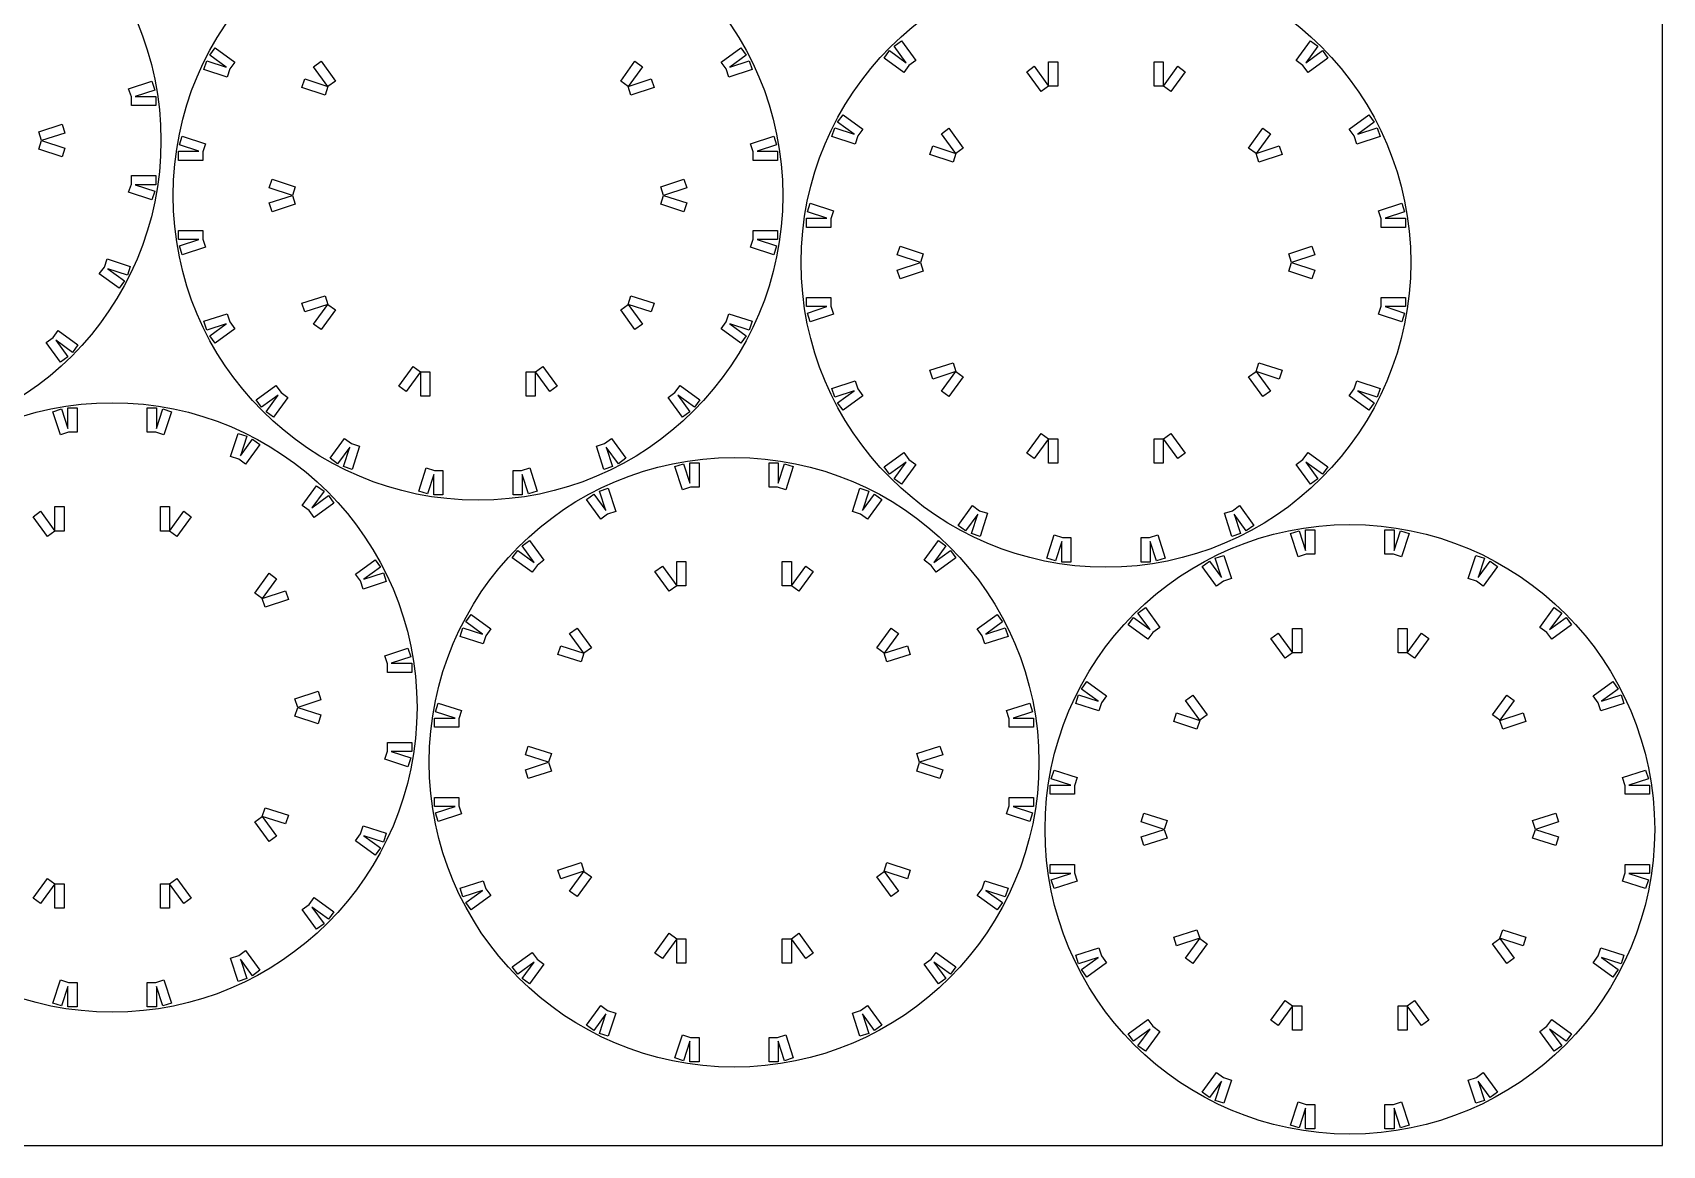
# Model space of a CAD drawing. Extents: x 12 to 612, y 217 to 777.
# Drawn here: x 344.9 to 612.3, y 377.1 to 559.7 of the extents above; entities that cross this region are included whole.
import ezdxf

# ---------------------------------------------------------------- set-up
doc = ezdxf.new("R2010")
doc.units = 0
doc.header["$MEASUREMENT"] = 0
doc.layers.get('0').update_dxf_attribs({"linetype": 'CONTINUOUS'})
doc.layers.add('VISIBLE__ISO_', color=7, linetype='CONTINUOUS')

msp = doc.modelspace()

# ---------------------------------------------------------------- linework, layer by layer
for p, q in [((612.27, 377.15), (612.27, 777.15)), ((12.27, 377.15), (612.27, 377.15))]:
    msp.add_line(p, q)
at = {"layer": 'VISIBLE__ISO_', "color": 3}
for p, q in [((373.99, 556.02), (374.87, 557.23)), ((374.87, 557.23), (378.11, 554.88)), ((457.89, 554.88), (461.13, 557.23)), ((461.13, 557.23), (462.01, 556.02)), ((484.63, 555.53), (485.51, 556.75)), ((485.51, 556.75), (488.23, 554.77)), ((486.25, 557.49), (487.47, 558.37)), ((488.23, 554.77), (486.25, 557.49)), ((487.47, 558.37), (489.82, 555.14)), ((552.18, 555.14), (554.53, 558.37)), ((555.75, 557.49), (553.77, 554.77)), ((553.77, 554.77), (556.49, 556.75)), ((554.53, 558.37), (555.75, 557.49)), ((556.49, 556.75), (557.37, 555.53)), ((373.05, 553.65), (373.51, 555.08)), ((376.85, 552.42), (373.05, 553.65)), ((373.51, 555.08), (376.71, 554.04)), ((376.71, 554.04), (373.99, 556.02)), ((377.28, 553.75), (376.85, 552.42)), ((378.11, 554.88), (377.28, 553.75)), ((391.03, 554.12), (392.25, 555.01)), ((393.38, 550.89), (391.03, 554.12)), ((392.25, 555.01), (394.6, 551.77)), ((441.4, 551.77), (443.75, 555.01)), ((444.97, 554.12), (442.62, 550.89)), ((443.75, 555.01), (444.97, 554.12)), ((458.72, 553.75), (457.89, 554.88)), ((459.15, 552.42), (458.72, 553.75)), ((462.95, 553.65), (459.15, 552.42)), ((462.01, 556.02), (459.29, 554.04)), ((459.29, 554.04), (462.49, 555.08)), ((462.49, 555.08), (462.95, 553.65)), ((487.86, 553.18), (484.63, 555.53)), ((488.69, 554.31), (487.86, 553.18)), ((489.82, 555.14), (488.69, 554.31)), ((508.03, 553.29), (509.24, 554.18)), ((509.24, 554.18), (511.59, 550.94)), ((511.6, 550.94), (511.6, 554.94)), ((511.6, 554.94), (513.1, 554.94)), ((513.1, 554.94), (513.1, 550.94)), ((528.9, 550.94), (528.9, 554.94)), ((528.9, 554.94), (530.4, 554.94)), ((530.4, 554.94), (530.4, 550.94)), ((530.41, 550.94), (532.76, 554.18)), ((532.76, 554.18), (533.97, 553.29)), ((553.31, 554.31), (552.18, 555.14)), ((554.14, 553.18), (553.31, 554.31)), ((557.37, 555.53), (554.14, 553.18)), ((360.7, 550.48), (364.51, 551.72)), ((364.51, 551.72), (364.97, 550.29)), ((389.11, 550.69), (389.58, 552.12)), ((392.92, 549.46), (389.11, 550.69)), ((389.58, 552.12), (393.38, 550.88)), ((393.38, 550.88), (392.92, 549.46)), ((394.6, 551.77), (393.38, 550.89)), ((442.62, 550.89), (441.4, 551.77)), ((442.62, 550.88), (446.42, 552.12)), ((443.08, 549.46), (442.62, 550.88)), ((446.89, 550.69), (443.08, 549.46)), ((446.42, 552.12), (446.89, 550.69)), ((510.38, 550.06), (508.03, 553.29)), ((511.59, 550.94), (510.38, 550.06)), ((513.1, 550.94), (511.6, 550.94)), ((530.4, 550.94), (528.9, 550.94)), ((531.62, 550.06), (530.41, 550.94)), ((533.97, 553.29), (531.62, 550.06)), ((361.14, 549.15), (360.7, 550.48)), ((361.14, 547.75), (361.14, 549.15)), ((364.97, 550.29), (361.77, 549.25)), ((361.77, 549.25), (365.14, 549.25)), ((365.14, 549.25), (365.14, 547.75)), ((365.14, 547.75), (361.14, 547.75)), ((476.99, 545.02), (477.87, 546.23)), ((477.87, 546.23), (481.11, 543.88)), ((560.89, 543.88), (564.13, 546.23)), ((564.13, 546.23), (565.01, 545.02)), ((345.97, 543.43), (349.77, 544.67)), ((346.43, 542), (345.97, 543.43)), ((350.23, 543.24), (346.43, 542)), ((349.77, 544.67), (350.23, 543.24)), ((369.03, 541.29), (369.49, 542.72)), ((369.49, 542.72), (373.3, 541.48)), ((462.7, 541.48), (466.51, 542.72)), ((466.51, 542.72), (466.97, 541.29)), ((476.05, 542.65), (476.51, 544.08)), ((476.51, 544.08), (479.71, 543.04)), ((479.71, 543.04), (476.99, 545.02)), ((480.28, 542.75), (479.85, 541.42)), ((481.11, 543.88), (480.28, 542.75)), ((494.03, 543.12), (495.25, 544.01)), ((496.38, 539.89), (494.03, 543.12)), ((495.25, 544.01), (497.6, 540.77)), ((544.4, 540.77), (546.75, 544.01)), ((547.97, 543.12), (545.62, 539.89)), ((546.75, 544.01), (547.97, 543.12)), ((561.72, 542.75), (560.89, 543.88)), ((562.15, 541.42), (561.72, 542.75)), ((565.01, 545.02), (562.29, 543.04)), ((562.29, 543.04), (565.49, 544.08)), ((565.49, 544.08), (565.95, 542.65)), ((345.97, 540.57), (346.43, 542)), ((349.77, 539.33), (345.97, 540.57)), ((346.43, 542), (350.23, 540.76)), ((350.23, 540.76), (349.77, 539.33)), ((368.86, 540.25), (372.23, 540.25)), ((368.86, 538.75), (368.86, 540.25)), ((372.23, 540.25), (369.03, 541.29)), ((373.3, 541.48), (372.86, 540.15)), ((372.86, 540.15), (372.86, 538.75)), ((463.14, 540.15), (462.7, 541.48)), ((463.14, 538.75), (463.14, 540.15)), ((466.97, 541.29), (463.77, 540.25)), ((463.77, 540.25), (467.14, 540.25)), ((467.14, 540.25), (467.14, 538.75)), ((479.85, 541.42), (476.05, 542.65)), ((492.11, 539.69), (492.58, 541.12)), ((492.58, 541.12), (496.38, 539.88)), ((497.6, 540.77), (496.38, 539.89)), ((545.62, 539.89), (544.4, 540.77)), ((545.62, 539.88), (549.42, 541.12)), ((549.42, 541.12), (549.89, 539.69)), ((565.95, 542.65), (562.15, 541.42)), ((372.86, 538.75), (368.86, 538.75)), ((467.14, 538.75), (463.14, 538.75)), ((495.92, 538.46), (492.11, 539.69)), ((496.38, 539.88), (495.92, 538.46)), ((546.08, 538.46), (545.62, 539.88)), ((549.89, 539.69), (546.08, 538.46)), ((360.7, 533.52), (361.14, 534.85)), ((361.14, 534.85), (361.14, 536.25)), ((361.14, 536.25), (365.14, 536.25)), ((365.14, 534.75), (361.77, 534.75)), ((361.77, 534.75), (364.97, 533.71)), ((365.14, 536.25), (365.14, 534.75)), ((383.77, 534.24), (384.23, 535.67)), ((384.23, 535.67), (388.03, 534.43)), ((447.97, 534.43), (451.77, 535.67)), ((451.77, 535.67), (452.23, 534.24)), ((364.51, 532.28), (360.7, 533.52)), ((364.97, 533.71), (364.51, 532.28)), ((387.57, 533), (383.77, 534.24)), ((383.77, 531.76), (387.57, 533)), ((388.03, 534.43), (387.57, 533)), ((387.57, 533), (388.03, 531.57)), ((448.43, 533), (447.97, 534.43)), ((447.97, 531.57), (448.43, 533)), ((452.23, 534.24), (448.43, 533)), ((448.43, 533), (452.23, 531.76)), ((384.23, 530.33), (383.77, 531.76)), ((388.03, 531.57), (384.23, 530.33)), ((451.77, 530.33), (447.97, 531.57)), ((452.23, 531.76), (451.77, 530.33)), ((472.03, 530.29), (472.49, 531.72)), ((475.23, 529.25), (472.03, 530.29)), ((472.49, 531.72), (476.3, 530.48)), ((476.3, 530.48), (475.86, 529.15)), ((565.7, 530.48), (569.51, 531.72)), ((566.14, 529.15), (565.7, 530.48)), ((569.97, 530.29), (566.77, 529.25)), ((569.51, 531.72), (569.97, 530.29)), ((368.86, 527.25), (372.86, 527.25)), ((368.86, 525.75), (368.86, 527.25)), ((372.86, 527.25), (372.86, 525.85)), ((463.14, 525.85), (463.14, 527.25)), ((463.14, 527.25), (467.14, 527.25)), ((467.14, 527.25), (467.14, 525.75)), ((471.86, 529.25), (475.23, 529.25)), ((471.86, 527.75), (471.86, 529.25)), ((475.86, 527.75), (471.86, 527.75)), ((475.86, 529.15), (475.86, 527.75)), ((566.14, 527.75), (566.14, 529.15)), ((570.14, 527.75), (566.14, 527.75)), ((566.77, 529.25), (570.14, 529.25)), ((570.14, 529.25), (570.14, 527.75)), ((372.23, 525.75), (368.86, 525.75)), ((369.03, 524.71), (372.23, 525.75)), ((369.49, 523.28), (369.03, 524.71)), ((373.3, 524.52), (369.49, 523.28)), ((372.86, 525.85), (373.3, 524.52)), ((462.7, 524.52), (463.14, 525.85)), ((466.51, 523.28), (462.7, 524.52)), ((467.14, 525.75), (463.77, 525.75)), ((463.77, 525.75), (466.97, 524.71)), ((466.97, 524.71), (466.51, 523.28)), ((486.77, 523.24), (487.23, 524.67)), ((487.23, 524.67), (491.03, 523.43)), ((550.97, 523.43), (554.77, 524.67)), ((554.77, 524.67), (555.23, 523.24)), ((356.72, 521.25), (357.15, 522.58)), ((357.15, 522.58), (360.95, 521.35)), ((360.95, 521.35), (360.49, 519.92)), ((490.57, 522), (486.77, 523.24)), ((486.77, 520.76), (490.57, 522)), ((491.03, 523.43), (490.57, 522)), ((490.57, 522), (491.03, 520.57)), ((551.43, 522), (550.97, 523.43)), ((550.97, 520.57), (551.43, 522)), ((555.23, 523.24), (551.43, 522)), ((551.43, 522), (555.23, 520.76)), ((355.89, 520.12), (356.72, 521.25)), ((359.13, 517.77), (355.89, 520.12)), ((360.49, 519.92), (357.29, 520.96)), ((357.29, 520.96), (360.01, 518.98)), ((360.01, 518.98), (359.13, 517.77)), ((487.23, 519.33), (486.77, 520.76)), ((491.03, 520.57), (487.23, 519.33)), ((554.77, 519.33), (550.97, 520.57)), ((555.23, 520.76), (554.77, 519.33)), ((389.11, 515.31), (392.92, 516.54)), ((392.92, 516.54), (393.38, 515.12)), ((442.62, 515.12), (443.08, 516.54)), ((443.08, 516.54), (446.89, 515.31)), ((471.86, 516.25), (475.86, 516.25)), ((471.86, 514.75), (471.86, 516.25)), ((475.86, 516.25), (475.86, 514.85)), ((566.14, 514.85), (566.14, 516.25)), ((566.14, 516.25), (570.14, 516.25)), ((570.14, 516.25), (570.14, 514.75)), ((373.05, 512.35), (376.85, 513.58)), ((376.85, 513.58), (377.28, 512.25)), ((389.58, 513.88), (389.11, 515.31)), ((393.38, 515.12), (389.58, 513.88)), ((391.03, 511.88), (393.38, 515.11)), ((394.6, 514.23), (392.25, 510.99)), ((393.38, 515.11), (394.6, 514.23)), ((441.4, 514.23), (442.62, 515.11)), ((443.75, 510.99), (441.4, 514.23)), ((446.42, 513.88), (442.62, 515.12)), ((442.62, 515.11), (444.97, 511.88)), ((446.89, 515.31), (446.42, 513.88)), ((458.72, 512.25), (459.15, 513.58)), ((459.15, 513.58), (462.95, 512.35)), ((475.23, 514.75), (471.86, 514.75)), ((472.03, 513.71), (475.23, 514.75)), ((472.49, 512.28), (472.03, 513.71)), ((476.3, 513.52), (472.49, 512.28)), ((475.86, 514.85), (476.3, 513.52)), ((565.7, 513.52), (566.14, 514.85)), ((569.51, 512.28), (565.7, 513.52)), ((570.14, 514.75), (566.77, 514.75)), ((566.77, 514.75), (569.97, 513.71)), ((569.97, 513.71), (569.51, 512.28)), ((348.31, 509.69), (349.14, 510.82)), ((349.14, 510.82), (352.37, 508.47)), ((373.51, 510.92), (373.05, 512.35)), ((376.71, 511.96), (373.51, 510.92)), ((373.99, 509.98), (376.71, 511.96)), ((378.11, 511.12), (374.87, 508.77)), ((377.28, 512.25), (378.11, 511.12)), ((392.25, 510.99), (391.03, 511.88)), ((444.97, 511.88), (443.75, 510.99)), ((457.89, 511.12), (458.72, 512.25)), ((461.13, 508.77), (457.89, 511.12)), ((462.49, 510.92), (459.29, 511.96)), ((459.29, 511.96), (462.01, 509.98)), ((462.95, 512.35), (462.49, 510.92)), ((347.18, 508.86), (348.31, 509.69)), ((349.53, 505.63), (347.18, 508.86)), ((351.49, 507.25), (348.77, 509.23)), ((348.77, 509.23), (350.75, 506.51)), ((352.37, 508.47), (351.49, 507.25)), ((374.87, 508.77), (373.99, 509.98)), ((462.01, 509.98), (461.13, 508.77)), ((350.75, 506.51), (349.53, 505.63)), ((492.11, 504.31), (495.92, 505.54)), ((495.92, 505.54), (496.38, 504.12)), ((545.62, 504.12), (546.08, 505.54)), ((546.08, 505.54), (549.89, 504.31)), ((405.03, 501.71), (407.38, 504.94)), ((408.59, 504.06), (406.24, 500.82)), ((407.38, 504.94), (408.59, 504.06)), ((408.6, 500.06), (408.6, 504.06)), ((408.6, 504.06), (410.1, 504.06)), ((410.1, 504.06), (410.1, 500.06)), ((425.9, 500.06), (425.9, 504.06)), ((425.9, 504.06), (427.4, 504.06)), ((427.4, 504.06), (427.4, 500.06)), ((427.41, 504.06), (428.62, 504.94)), ((429.76, 500.82), (427.41, 504.06)), ((428.62, 504.94), (430.97, 501.71)), ((476.05, 501.35), (479.85, 502.58)), ((479.85, 502.58), (480.28, 501.25)), ((492.58, 502.88), (492.11, 504.31)), ((496.38, 504.12), (492.58, 502.88)), ((494.03, 500.88), (496.38, 504.11)), ((497.6, 503.23), (495.25, 499.99)), ((496.38, 504.11), (497.6, 503.23)), ((544.4, 503.23), (545.62, 504.11)), ((546.75, 499.99), (544.4, 503.23)), ((549.42, 502.88), (545.62, 504.12)), ((545.62, 504.11), (547.97, 500.88)), ((549.89, 504.31), (549.42, 502.88)), ((561.72, 501.25), (562.15, 502.58)), ((562.15, 502.58), (565.95, 501.35)), ((381.63, 499.47), (384.86, 501.82)), ((385.23, 500.23), (382.51, 498.25)), ((383.25, 497.51), (385.23, 500.23)), ((384.86, 501.82), (385.69, 500.69)), ((385.69, 500.69), (386.82, 499.86)), ((406.24, 500.82), (405.03, 501.71)), ((410.1, 500.06), (408.6, 500.06)), ((427.4, 500.06), (425.9, 500.06)), ((430.97, 501.71), (429.76, 500.82)), ((449.18, 499.86), (450.31, 500.69)), ((450.31, 500.69), (451.14, 501.82)), ((453.49, 498.25), (450.77, 500.23)), ((450.77, 500.23), (452.75, 497.51)), ((451.14, 501.82), (454.37, 499.47)), ((476.51, 499.92), (476.05, 501.35)), ((479.71, 500.96), (476.51, 499.92)), ((476.99, 498.98), (479.71, 500.96)), ((481.11, 500.12), (477.87, 497.77)), ((480.28, 501.25), (481.11, 500.12)), ((495.25, 499.99), (494.03, 500.88)), ((547.97, 500.88), (546.75, 499.99)), ((560.89, 500.12), (561.72, 501.25)), ((564.13, 497.77), (560.89, 500.12)), ((565.49, 499.92), (562.29, 500.96)), ((562.29, 500.96), (565.01, 498.98)), ((565.95, 501.35), (565.49, 499.92)), ((348.28, 497.51), (349.71, 497.97)), ((349.52, 493.7), (348.28, 497.51)), ((349.71, 497.97), (350.75, 494.77)), ((350.75, 494.77), (350.75, 498.14)), ((350.75, 498.14), (352.25, 498.14)), ((352.25, 498.14), (352.25, 494.14)), ((363.75, 494.14), (363.75, 498.14)), ((363.75, 498.14), (365.25, 498.14)), ((365.25, 498.14), (365.25, 494.77)), ((365.25, 494.77), (366.29, 497.97)), ((366.29, 497.97), (367.72, 497.51)), ((367.72, 497.51), (366.48, 493.7)), ((382.51, 498.25), (381.63, 499.47)), ((384.47, 496.63), (383.25, 497.51)), ((386.82, 499.86), (384.47, 496.63)), ((451.53, 496.63), (449.18, 499.86)), ((452.75, 497.51), (451.53, 496.63)), ((454.37, 499.47), (453.49, 498.25)), ((477.87, 497.77), (476.99, 498.98)), ((565.01, 498.98), (564.13, 497.77)), ((350.85, 494.14), (349.52, 493.7)), ((352.25, 494.14), (350.85, 494.14)), ((365.15, 494.14), (363.75, 494.14)), ((366.48, 493.7), (365.15, 494.14)), ((377.42, 490.15), (378.65, 493.95)), ((378.65, 493.95), (380.08, 493.49)), ((380.08, 493.49), (379.04, 490.29)), ((379.04, 490.29), (381.02, 493.01)), ((382.23, 492.13), (379.88, 488.89)), ((381.02, 493.01), (382.23, 492.13)), ((393.77, 489.87), (396.12, 493.11)), ((396.12, 493.11), (397.25, 492.28)), ((397.25, 492.28), (398.58, 491.85)), ((437.42, 491.85), (438.75, 492.28)), ((438.75, 492.28), (439.88, 493.11)), ((439.88, 493.11), (442.23, 489.87)), ((508.03, 490.71), (510.38, 493.94)), ((511.59, 493.06), (509.24, 489.82)), ((510.38, 493.94), (511.59, 493.06)), ((511.6, 489.06), (511.6, 493.06)), ((511.6, 493.06), (513.1, 493.06)), ((513.1, 493.06), (513.1, 489.06)), ((528.9, 489.06), (528.9, 493.06)), ((528.9, 493.06), (530.4, 493.06)), ((530.4, 493.06), (530.4, 489.06)), ((530.41, 493.06), (531.62, 493.94)), ((532.76, 489.82), (530.41, 493.06)), ((531.62, 493.94), (533.97, 490.71)), ((378.75, 489.72), (377.42, 490.15)), ((379.88, 488.89), (378.75, 489.72)), ((394.98, 488.99), (393.77, 489.87)), ((396.96, 491.71), (394.98, 488.99)), ((395.92, 488.51), (396.96, 491.71)), ((398.58, 491.85), (397.35, 488.05)), ((438.65, 488.05), (437.42, 491.85)), ((441.02, 488.99), (439.04, 491.71)), ((439.04, 491.71), (440.08, 488.51)), ((442.23, 489.87), (441.02, 488.99)), ((484.63, 488.47), (487.86, 490.82)), ((488.23, 489.23), (485.51, 487.25)), ((486.25, 486.51), (488.23, 489.23)), ((487.86, 490.82), (488.69, 489.69)), ((488.69, 489.69), (489.82, 488.86)), ((509.24, 489.82), (508.03, 490.71)), ((533.97, 490.71), (532.76, 489.82)), ((552.18, 488.86), (553.31, 489.69)), ((553.31, 489.69), (554.14, 490.82)), ((556.49, 487.25), (553.77, 489.23)), ((553.77, 489.23), (555.75, 486.51)), ((554.14, 490.82), (557.37, 488.47)), ((397.35, 488.05), (395.92, 488.51)), ((408.28, 484.49), (409.52, 488.3)), ((409.52, 488.3), (410.85, 487.86)), ((410.75, 487.23), (409.71, 484.03)), ((410.75, 483.86), (410.75, 487.23)), ((410.85, 487.86), (412.25, 487.86)), ((412.25, 487.86), (412.25, 483.86)), ((423.75, 487.86), (425.15, 487.86)), ((423.75, 483.86), (423.75, 487.86)), ((425.15, 487.86), (426.48, 488.3)), ((426.29, 484.03), (425.25, 487.23)), ((425.25, 487.23), (425.25, 483.86)), ((426.48, 488.3), (427.72, 484.49)), ((440.08, 488.51), (438.65, 488.05)), ((450.28, 488.51), (451.71, 488.97)), ((451.52, 484.7), (450.28, 488.51)), ((451.71, 488.97), (452.75, 485.77)), ((452.75, 485.77), (452.75, 489.14)), ((452.75, 489.14), (454.25, 489.14)), ((454.25, 489.14), (454.25, 485.14)), ((465.75, 485.14), (465.75, 489.14)), ((465.75, 489.14), (467.25, 489.14)), ((467.25, 489.14), (467.25, 485.77)), ((467.25, 485.77), (468.29, 488.97)), ((468.29, 488.97), (469.72, 488.51)), ((469.72, 488.51), (468.48, 484.7)), ((485.51, 487.25), (484.63, 488.47)), ((489.82, 488.86), (487.47, 485.63)), ((513.1, 489.06), (511.6, 489.06)), ((530.4, 489.06), (528.9, 489.06)), ((554.53, 485.63), (552.18, 488.86)), ((557.37, 488.47), (556.49, 487.25)), ((389.18, 482.14), (391.53, 485.37)), ((392.75, 484.49), (390.77, 481.77)), ((391.53, 485.37), (392.75, 484.49)), ((409.71, 484.03), (408.28, 484.49)), ((412.25, 483.86), (410.75, 483.86)), ((425.25, 483.86), (423.75, 483.86)), ((427.72, 484.49), (426.29, 484.03)), ((435.77, 483.13), (436.98, 484.01)), ((436.98, 484.01), (438.96, 481.29)), ((437.92, 484.49), (439.35, 484.95)), ((438.96, 481.29), (437.92, 484.49)), ((439.35, 484.95), (440.58, 481.15)), ((452.85, 485.14), (451.52, 484.7)), ((454.25, 485.14), (452.85, 485.14)), ((467.15, 485.14), (465.75, 485.14)), ((468.48, 484.7), (467.15, 485.14)), ((479.42, 481.15), (480.65, 484.95)), ((480.65, 484.95), (482.08, 484.49)), ((482.08, 484.49), (481.04, 481.29)), ((481.04, 481.29), (483.02, 484.01)), ((483.02, 484.01), (484.23, 483.13)), ((487.47, 485.63), (486.25, 486.51)), ((555.75, 486.51), (554.53, 485.63)), ((348.6, 477.94), (348.6, 481.94)), ((348.6, 481.94), (350.1, 481.94)), ((350.1, 481.94), (350.1, 477.94)), ((365.9, 477.94), (365.9, 481.94)), ((365.9, 481.94), (367.4, 481.94)), ((367.4, 481.94), (367.4, 477.94)), ((390.31, 481.31), (389.18, 482.14)), ((391.14, 480.18), (390.31, 481.31)), ((390.77, 481.77), (393.49, 483.75)), ((394.37, 482.53), (391.14, 480.18)), ((393.49, 483.75), (394.37, 482.53)), ((438.12, 479.89), (435.77, 483.13)), ((484.23, 483.13), (481.88, 479.89)), ((496.77, 478.87), (499.12, 482.11)), ((499.12, 482.11), (500.25, 481.28)), ((500.25, 481.28), (501.58, 480.85)), ((540.42, 480.85), (541.75, 481.28)), ((541.75, 481.28), (542.88, 482.11)), ((542.88, 482.11), (545.23, 478.87)), ((345.03, 480.29), (346.24, 481.18)), ((347.38, 477.06), (345.03, 480.29)), ((346.24, 481.18), (348.59, 477.94)), ((367.41, 477.94), (369.76, 481.18)), ((370.97, 480.29), (368.62, 477.06)), ((369.76, 481.18), (370.97, 480.29)), ((439.25, 480.72), (438.12, 479.89)), ((440.58, 481.15), (439.25, 480.72)), ((480.75, 480.72), (479.42, 481.15)), ((481.88, 479.89), (480.75, 480.72)), ((497.98, 477.99), (496.77, 478.87)), ((499.96, 480.71), (497.98, 477.99)), ((498.92, 477.51), (499.96, 480.71)), ((501.58, 480.85), (500.35, 477.05)), ((541.65, 477.05), (540.42, 480.85)), ((544.02, 477.99), (542.04, 480.71)), ((542.04, 480.71), (543.08, 477.51)), ((545.23, 478.87), (544.02, 477.99)), ((348.59, 477.94), (347.38, 477.06)), ((350.1, 477.94), (348.6, 477.94)), ((367.4, 477.94), (365.9, 477.94)), ((368.62, 477.06), (367.41, 477.94)), ((425.25, 475.49), (426.47, 476.37)), ((426.47, 476.37), (428.82, 473.14)), ((491.18, 473.14), (493.53, 476.37)), ((493.53, 476.37), (494.75, 475.49)), ((500.35, 477.05), (498.92, 477.51)), ((511.28, 473.49), (512.52, 477.3)), ((512.52, 477.3), (513.85, 476.86)), ((513.75, 476.23), (512.71, 473.03)), ((513.75, 472.86), (513.75, 476.23)), ((513.85, 476.86), (515.25, 476.86)), ((515.25, 476.86), (515.25, 472.86)), ((526.75, 476.86), (528.15, 476.86)), ((526.75, 472.86), (526.75, 476.86)), ((528.15, 476.86), (529.48, 477.3)), ((529.29, 473.03), (528.25, 476.23)), ((528.25, 476.23), (528.25, 472.86)), ((529.48, 477.3), (530.72, 473.49)), ((543.08, 477.51), (541.65, 477.05)), ((551.28, 477.51), (552.71, 477.97)), ((552.52, 473.7), (551.28, 477.51)), ((552.71, 477.97), (553.75, 474.77)), ((553.75, 474.77), (553.75, 478.14)), ((553.75, 478.14), (555.25, 478.14)), ((555.25, 478.14), (555.25, 474.14)), ((566.75, 474.14), (566.75, 478.14)), ((566.75, 478.14), (568.25, 478.14)), ((568.25, 478.14), (568.25, 474.77)), ((568.25, 474.77), (569.29, 477.97)), ((569.29, 477.97), (570.72, 477.51)), ((570.72, 477.51), (569.48, 473.7)), ((397.89, 470.88), (401.13, 473.23)), ((401.13, 473.23), (402.01, 472.02)), ((423.63, 473.53), (424.51, 474.75)), ((426.86, 471.18), (423.63, 473.53)), ((424.51, 474.75), (427.23, 472.77)), ((427.23, 472.77), (425.25, 475.49)), ((494.75, 475.49), (492.77, 472.77)), ((492.77, 472.77), (495.49, 474.75)), ((496.37, 473.53), (493.14, 471.18)), ((495.49, 474.75), (496.37, 473.53)), ((512.71, 473.03), (511.28, 473.49)), ((530.72, 473.49), (529.29, 473.03)), ((538.92, 473.49), (540.35, 473.95)), ((539.96, 470.29), (538.92, 473.49)), ((540.35, 473.95), (541.58, 470.15)), ((553.85, 474.14), (552.52, 473.7)), ((555.25, 474.14), (553.85, 474.14)), ((568.15, 474.14), (566.75, 474.14)), ((569.48, 473.7), (568.15, 474.14)), ((580.42, 470.15), (581.65, 473.95)), ((581.65, 473.95), (583.08, 473.49)), ((583.08, 473.49), (582.04, 470.29)), ((381.4, 467.77), (383.75, 471.01)), ((383.75, 471.01), (384.97, 470.12)), ((398.72, 469.75), (397.89, 470.88)), ((402.01, 472.02), (399.29, 470.04)), ((399.29, 470.04), (402.49, 471.08)), ((402.49, 471.08), (402.95, 469.65)), ((427.69, 472.31), (426.86, 471.18)), ((428.82, 473.14), (427.69, 472.31)), ((447.03, 471.29), (448.24, 472.18)), ((449.38, 468.06), (447.03, 471.29)), ((448.24, 472.18), (450.59, 468.94)), ((450.6, 468.94), (450.6, 472.94)), ((450.6, 472.94), (452.1, 472.94)), ((452.1, 472.94), (452.1, 468.94)), ((467.9, 468.94), (467.9, 472.94)), ((467.9, 472.94), (469.4, 472.94)), ((469.4, 472.94), (469.4, 468.94)), ((469.41, 468.94), (471.76, 472.18)), ((472.97, 471.29), (470.62, 468.06)), ((471.76, 472.18), (472.97, 471.29)), ((492.31, 472.31), (491.18, 473.14)), ((493.14, 471.18), (492.31, 472.31)), ((515.25, 472.86), (513.75, 472.86)), ((528.25, 472.86), (526.75, 472.86)), ((536.77, 472.13), (537.98, 473.01)), ((539.12, 468.89), (536.77, 472.13)), ((537.98, 473.01), (539.96, 470.29)), ((582.04, 470.29), (584.02, 473.01)), ((585.23, 472.13), (582.88, 468.89)), ((584.02, 473.01), (585.23, 472.13)), ((384.97, 470.12), (382.62, 466.89)), ((382.62, 466.88), (386.42, 468.12)), ((386.42, 468.12), (386.89, 466.69)), ((399.15, 468.42), (398.72, 469.75)), ((402.95, 469.65), (399.15, 468.42)), ((450.59, 468.94), (449.38, 468.06)), ((452.1, 468.94), (450.6, 468.94)), ((469.4, 468.94), (467.9, 468.94)), ((470.62, 468.06), (469.41, 468.94)), ((540.25, 469.72), (539.12, 468.89)), ((541.58, 470.15), (540.25, 469.72)), ((581.75, 469.72), (580.42, 470.15)), ((582.88, 468.89), (581.75, 469.72)), ((382.62, 466.89), (381.4, 467.77)), ((383.08, 465.46), (382.62, 466.88)), ((386.89, 466.69), (383.08, 465.46)), ((526.25, 464.49), (527.47, 465.37)), ((527.47, 465.37), (529.82, 462.14)), ((592.18, 462.14), (594.53, 465.37)), ((594.53, 465.37), (595.75, 464.49)), ((415.99, 463.02), (416.87, 464.23)), ((418.71, 461.04), (415.99, 463.02)), ((416.87, 464.23), (420.11, 461.88)), ((499.89, 461.88), (503.13, 464.23)), ((504.01, 463.02), (501.29, 461.04)), ((503.13, 464.23), (504.01, 463.02)), ((524.63, 462.53), (525.51, 463.75)), ((527.86, 460.18), (524.63, 462.53)), ((525.51, 463.75), (528.23, 461.77)), ((528.23, 461.77), (526.25, 464.49)), ((595.75, 464.49), (593.77, 461.77)), ((593.77, 461.77), (596.49, 463.75)), ((597.37, 462.53), (594.14, 460.18)), ((596.49, 463.75), (597.37, 462.53)), ((415.05, 460.65), (415.51, 462.08)), ((418.85, 459.42), (415.05, 460.65)), ((415.51, 462.08), (418.71, 461.04)), ((419.28, 460.75), (418.85, 459.42)), ((420.11, 461.88), (419.28, 460.75)), ((433.03, 461.12), (434.25, 462.01)), ((435.38, 457.89), (433.03, 461.12)), ((434.25, 462.01), (436.6, 458.77)), ((483.4, 458.77), (485.75, 462.01)), ((486.97, 461.12), (484.62, 457.89)), ((485.75, 462.01), (486.97, 461.12)), ((500.72, 460.75), (499.89, 461.88)), ((501.15, 459.42), (500.72, 460.75)), ((504.95, 460.65), (501.15, 459.42)), ((501.29, 461.04), (504.49, 462.08)), ((504.49, 462.08), (504.95, 460.65)), ((528.69, 461.31), (527.86, 460.18)), ((529.82, 462.14), (528.69, 461.31)), ((548.03, 460.29), (549.24, 461.18)), ((550.38, 457.06), (548.03, 460.29)), ((549.24, 461.18), (551.59, 457.94)), ((551.6, 457.94), (551.6, 461.94)), ((551.6, 461.94), (553.1, 461.94)), ((553.1, 461.94), (553.1, 457.94)), ((568.9, 457.94), (568.9, 461.94)), ((568.9, 461.94), (570.4, 461.94)), ((570.4, 461.94), (570.4, 457.94)), ((570.41, 457.94), (572.76, 461.18)), ((573.97, 460.29), (571.62, 457.06)), ((572.76, 461.18), (573.97, 460.29)), ((593.31, 461.31), (592.18, 462.14)), ((594.14, 460.18), (593.31, 461.31)), ((402.7, 457.48), (406.51, 458.72)), ((403.14, 456.15), (402.7, 457.48)), ((406.97, 457.29), (403.77, 456.25)), ((406.51, 458.72), (406.97, 457.29)), ((431.11, 457.69), (431.58, 459.12)), ((434.92, 456.46), (431.11, 457.69)), ((431.58, 459.12), (435.38, 457.88)), ((435.38, 457.88), (434.92, 456.46)), ((436.6, 458.77), (435.38, 457.89)), ((484.62, 457.89), (483.4, 458.77)), ((484.62, 457.88), (488.42, 459.12)), ((485.08, 456.46), (484.62, 457.88)), ((488.89, 457.69), (485.08, 456.46)), ((488.42, 459.12), (488.89, 457.69)), ((551.59, 457.94), (550.38, 457.06)), ((553.1, 457.94), (551.6, 457.94)), ((570.4, 457.94), (568.9, 457.94)), ((571.62, 457.06), (570.41, 457.94)), ((403.14, 454.75), (403.14, 456.15)), ((407.14, 454.75), (403.14, 454.75)), ((403.77, 456.25), (407.14, 456.25)), ((407.14, 456.25), (407.14, 454.75)), ((516.99, 452.02), (517.87, 453.23)), ((519.71, 450.04), (516.99, 452.02)), ((517.87, 453.23), (521.11, 450.88)), ((600.89, 450.88), (604.13, 453.23)), ((605.01, 452.02), (602.29, 450.04)), ((604.13, 453.23), (605.01, 452.02)), ((387.97, 450.43), (391.77, 451.67)), ((388.43, 449), (387.97, 450.43)), ((392.23, 450.24), (388.43, 449)), ((391.77, 451.67), (392.23, 450.24)), ((411.03, 448.29), (411.49, 449.72)), ((411.49, 449.72), (415.3, 448.48)), ((504.7, 448.48), (508.51, 449.72)), ((508.51, 449.72), (508.97, 448.29)), ((516.05, 449.65), (516.51, 451.08)), ((519.85, 448.42), (516.05, 449.65)), ((516.51, 451.08), (519.71, 450.04)), ((520.28, 449.75), (519.85, 448.42)), ((521.11, 450.88), (520.28, 449.75)), ((534.03, 450.12), (535.25, 451.01)), ((536.38, 446.89), (534.03, 450.12)), ((535.25, 451.01), (537.6, 447.77)), ((584.4, 447.77), (586.75, 451.01)), ((587.97, 450.12), (585.62, 446.89)), ((586.75, 451.01), (587.97, 450.12)), ((601.72, 449.75), (600.89, 450.88)), ((602.15, 448.42), (601.72, 449.75)), ((605.95, 449.65), (602.15, 448.42)), ((602.29, 450.04), (605.49, 451.08)), ((605.49, 451.08), (605.95, 449.65)), ((387.97, 447.57), (388.43, 449)), ((391.77, 446.33), (387.97, 447.57)), ((388.43, 449), (392.23, 447.76)), ((392.23, 447.76), (391.77, 446.33)), ((410.86, 447.25), (414.23, 447.25)), ((410.86, 445.75), (410.86, 447.25)), ((414.23, 447.25), (411.03, 448.29)), ((415.3, 448.48), (414.86, 447.15)), ((414.86, 447.15), (414.86, 445.75)), ((505.14, 447.15), (504.7, 448.48)), ((505.14, 445.75), (505.14, 447.15)), ((508.97, 448.29), (505.77, 447.25)), ((505.77, 447.25), (509.14, 447.25)), ((509.14, 447.25), (509.14, 445.75)), ((532.11, 446.69), (532.58, 448.12)), ((535.92, 445.46), (532.11, 446.69)), ((532.58, 448.12), (536.38, 446.88)), ((536.38, 446.88), (535.92, 445.46)), ((537.6, 447.77), (536.38, 446.89)), ((585.62, 446.89), (584.4, 447.77)), ((585.62, 446.88), (589.42, 448.12)), ((586.08, 445.46), (585.62, 446.88)), ((589.89, 446.69), (586.08, 445.46)), ((589.42, 448.12), (589.89, 446.69)), ((414.86, 445.75), (410.86, 445.75)), ((509.14, 445.75), (505.14, 445.75)), ((402.7, 440.52), (403.14, 441.85)), ((403.14, 441.85), (403.14, 443.25)), ((403.14, 443.25), (407.14, 443.25)), ((407.14, 441.75), (403.77, 441.75)), ((403.77, 441.75), (406.97, 440.71)), ((407.14, 443.25), (407.14, 441.75)), ((425.77, 441.24), (426.23, 442.67)), ((429.57, 440), (425.77, 441.24)), ((426.23, 442.67), (430.03, 441.43)), ((430.03, 441.43), (429.57, 440)), ((489.97, 441.43), (493.77, 442.67)), ((490.43, 440), (489.97, 441.43)), ((494.23, 441.24), (490.43, 440)), ((493.77, 442.67), (494.23, 441.24)), ((406.51, 439.28), (402.7, 440.52)), ((406.97, 440.71), (406.51, 439.28)), ((425.77, 438.76), (429.57, 440)), ((426.23, 437.33), (425.77, 438.76)), ((430.03, 438.57), (426.23, 437.33)), ((429.57, 440), (430.03, 438.57)), ((489.97, 438.57), (490.43, 440)), ((493.77, 437.33), (489.97, 438.57)), ((490.43, 440), (494.23, 438.76)), ((494.23, 438.76), (493.77, 437.33)), ((512.03, 437.29), (512.49, 438.72)), ((512.49, 438.72), (516.3, 437.48)), ((605.7, 437.48), (609.51, 438.72)), ((609.51, 438.72), (609.97, 437.29)), ((511.86, 436.25), (515.23, 436.25)), ((511.86, 434.75), (511.86, 436.25)), ((515.23, 436.25), (512.03, 437.29)), ((516.3, 437.48), (515.86, 436.15)), ((515.86, 436.15), (515.86, 434.75)), ((606.14, 436.15), (605.7, 437.48)), ((606.14, 434.75), (606.14, 436.15)), ((609.97, 437.29), (606.77, 436.25)), ((606.77, 436.25), (610.14, 436.25)), ((610.14, 436.25), (610.14, 434.75)), ((410.86, 434.25), (414.86, 434.25)), ((410.86, 432.75), (410.86, 434.25)), ((414.86, 434.25), (414.86, 432.85)), ((505.14, 432.85), (505.14, 434.25)), ((505.14, 434.25), (509.14, 434.25)), ((509.14, 434.25), (509.14, 432.75)), ((515.86, 434.75), (511.86, 434.75)), ((610.14, 434.75), (606.14, 434.75)), ((381.4, 430.23), (382.62, 431.11)), ((382.62, 431.12), (383.08, 432.54)), ((386.42, 429.88), (382.62, 431.12)), ((382.62, 431.11), (384.97, 427.88)), ((383.08, 432.54), (386.89, 431.31)), ((386.89, 431.31), (386.42, 429.88)), ((414.23, 432.75), (410.86, 432.75)), ((411.03, 431.71), (414.23, 432.75)), ((411.49, 430.28), (411.03, 431.71)), ((415.3, 431.52), (411.49, 430.28)), ((414.86, 432.85), (415.3, 431.52)), ((504.7, 431.52), (505.14, 432.85)), ((508.51, 430.28), (504.7, 431.52)), ((509.14, 432.75), (505.77, 432.75)), ((505.77, 432.75), (508.97, 431.71)), ((508.97, 431.71), (508.51, 430.28)), ((526.77, 430.24), (527.23, 431.67)), ((527.23, 431.67), (531.03, 430.43)), ((531.03, 430.43), (530.57, 429)), ((590.97, 430.43), (594.77, 431.67)), ((591.43, 429), (590.97, 430.43)), ((594.77, 431.67), (595.23, 430.24)), ((383.75, 426.99), (381.4, 430.23)), ((384.97, 427.88), (383.75, 426.99)), ((397.89, 427.12), (398.72, 428.25)), ((398.72, 428.25), (399.15, 429.58)), ((399.15, 429.58), (402.95, 428.35)), ((402.49, 426.92), (399.29, 427.96)), ((399.29, 427.96), (402.01, 425.98)), ((402.95, 428.35), (402.49, 426.92)), ((530.57, 429), (526.77, 430.24)), ((526.77, 427.76), (530.57, 429)), ((527.23, 426.33), (526.77, 427.76)), ((530.57, 429), (531.03, 427.57)), ((590.97, 427.57), (591.43, 429)), ((595.23, 430.24), (591.43, 429)), ((591.43, 429), (595.23, 427.76)), ((595.23, 427.76), (594.77, 426.33)), ((401.13, 424.77), (397.89, 427.12)), ((402.01, 425.98), (401.13, 424.77)), ((531.03, 427.57), (527.23, 426.33)), ((594.77, 426.33), (590.97, 427.57)), ((431.11, 422.31), (434.92, 423.54)), ((434.92, 423.54), (435.38, 422.12)), ((484.62, 422.12), (485.08, 423.54)), ((485.08, 423.54), (488.89, 422.31)), ((511.86, 423.25), (515.86, 423.25)), ((511.86, 421.75), (511.86, 423.25)), ((515.86, 423.25), (515.86, 421.85)), ((606.14, 421.85), (606.14, 423.25)), ((606.14, 423.25), (610.14, 423.25)), ((610.14, 423.25), (610.14, 421.75)), ((345.03, 417.71), (347.38, 420.94)), ((348.59, 420.06), (346.24, 416.82)), ((347.38, 420.94), (348.59, 420.06)), ((348.6, 416.06), (348.6, 420.06)), ((348.6, 420.06), (350.1, 420.06)), ((350.1, 420.06), (350.1, 416.06)), ((365.9, 416.06), (365.9, 420.06)), ((365.9, 420.06), (367.4, 420.06)), ((367.4, 420.06), (367.4, 416.06)), ((367.41, 420.06), (368.62, 420.94)), ((369.76, 416.82), (367.41, 420.06)), ((368.62, 420.94), (370.97, 417.71)), ((415.05, 419.35), (418.85, 420.58)), ((418.85, 420.58), (419.28, 419.25)), ((431.58, 420.88), (431.11, 422.31)), ((435.38, 422.12), (431.58, 420.88)), ((433.03, 418.88), (435.38, 422.11)), ((436.6, 421.23), (434.25, 417.99)), ((435.38, 422.11), (436.6, 421.23)), ((483.4, 421.23), (484.62, 422.11)), ((485.75, 417.99), (483.4, 421.23)), ((488.42, 420.88), (484.62, 422.12)), ((484.62, 422.11), (486.97, 418.88)), ((488.89, 422.31), (488.42, 420.88)), ((500.72, 419.25), (501.15, 420.58)), ((501.15, 420.58), (504.95, 419.35)), ((515.23, 421.75), (511.86, 421.75)), ((512.03, 420.71), (515.23, 421.75)), ((512.49, 419.28), (512.03, 420.71)), ((516.3, 420.52), (512.49, 419.28)), ((515.86, 421.85), (516.3, 420.52)), ((605.7, 420.52), (606.14, 421.85)), ((609.51, 419.28), (605.7, 420.52)), ((610.14, 421.75), (606.77, 421.75)), ((606.77, 421.75), (609.97, 420.71)), ((609.97, 420.71), (609.51, 419.28)), ((346.24, 416.82), (345.03, 417.71)), ((370.97, 417.71), (369.76, 416.82)), ((390.31, 416.69), (391.14, 417.82)), ((391.14, 417.82), (394.37, 415.47)), ((415.51, 417.92), (415.05, 419.35)), ((418.71, 418.96), (415.51, 417.92)), ((415.99, 416.98), (418.71, 418.96)), ((420.11, 418.12), (416.87, 415.77)), ((419.28, 419.25), (420.11, 418.12)), ((434.25, 417.99), (433.03, 418.88)), ((486.97, 418.88), (485.75, 417.99)), ((499.89, 418.12), (500.72, 419.25)), ((503.13, 415.77), (499.89, 418.12)), ((504.49, 417.92), (501.29, 418.96)), ((501.29, 418.96), (504.01, 416.98)), ((504.95, 419.35), (504.49, 417.92)), ((350.1, 416.06), (348.6, 416.06)), ((367.4, 416.06), (365.9, 416.06)), ((389.18, 415.86), (390.31, 416.69)), ((391.53, 412.63), (389.18, 415.86)), ((393.49, 414.25), (390.77, 416.23)), ((390.77, 416.23), (392.75, 413.51)), ((394.37, 415.47), (393.49, 414.25)), ((416.87, 415.77), (415.99, 416.98)), ((504.01, 416.98), (503.13, 415.77)), ((392.75, 413.51), (391.53, 412.63)), ((447.03, 408.71), (449.38, 411.94)), ((449.38, 411.94), (450.59, 411.06)), ((469.41, 411.06), (470.62, 411.94)), ((470.62, 411.94), (472.97, 408.71)), ((532.11, 411.31), (535.92, 412.54)), ((535.92, 412.54), (536.38, 411.12)), ((585.62, 411.12), (586.08, 412.54)), ((586.08, 412.54), (589.89, 411.31)), ((378.75, 408.28), (379.88, 409.11)), ((379.88, 409.11), (382.23, 405.87)), ((450.59, 411.06), (448.24, 407.82)), ((450.6, 407.06), (450.6, 411.06)), ((450.6, 411.06), (452.1, 411.06)), ((452.1, 411.06), (452.1, 407.06)), ((467.9, 407.06), (467.9, 411.06)), ((467.9, 411.06), (469.4, 411.06)), ((469.4, 411.06), (469.4, 407.06)), ((471.76, 407.82), (469.41, 411.06)), ((516.05, 408.35), (519.85, 409.58)), ((519.85, 409.58), (520.28, 408.25)), ((532.58, 409.88), (532.11, 411.31)), ((536.38, 411.12), (532.58, 409.88)), ((534.03, 407.88), (536.38, 411.11)), ((537.6, 410.23), (535.25, 406.99)), ((536.38, 411.11), (537.6, 410.23)), ((584.4, 410.23), (585.62, 411.11)), ((586.75, 406.99), (584.4, 410.23)), ((589.42, 409.88), (585.62, 411.12)), ((585.62, 411.11), (587.97, 407.88)), ((589.89, 411.31), (589.42, 409.88)), ((601.72, 408.25), (602.15, 409.58)), ((602.15, 409.58), (605.95, 408.35)), ((377.42, 407.85), (378.75, 408.28)), ((378.65, 404.05), (377.42, 407.85)), ((381.02, 404.99), (379.04, 407.71)), ((379.04, 407.71), (380.08, 404.51)), ((423.63, 406.47), (426.86, 408.82)), ((424.51, 405.25), (423.63, 406.47)), ((427.23, 407.23), (424.51, 405.25)), ((425.25, 404.51), (427.23, 407.23)), ((428.82, 406.86), (426.47, 403.63)), ((426.86, 408.82), (427.69, 407.69)), ((427.69, 407.69), (428.82, 406.86)), ((448.24, 407.82), (447.03, 408.71)), ((452.1, 407.06), (450.6, 407.06)), ((469.4, 407.06), (467.9, 407.06)), ((472.97, 408.71), (471.76, 407.82)), ((491.18, 406.86), (492.31, 407.69)), ((493.53, 403.63), (491.18, 406.86)), ((492.31, 407.69), (493.14, 408.82)), ((495.49, 405.25), (492.77, 407.23)), ((492.77, 407.23), (494.75, 404.51)), ((493.14, 408.82), (496.37, 406.47)), ((496.37, 406.47), (495.49, 405.25)), ((516.51, 406.92), (516.05, 408.35)), ((519.71, 407.96), (516.51, 406.92)), ((516.99, 405.98), (519.71, 407.96)), ((521.11, 407.12), (517.87, 404.77)), ((520.28, 408.25), (521.11, 407.12)), ((535.25, 406.99), (534.03, 407.88)), ((587.97, 407.88), (586.75, 406.99)), ((600.89, 407.12), (601.72, 408.25)), ((604.13, 404.77), (600.89, 407.12)), ((605.49, 406.92), (602.29, 407.96)), ((602.29, 407.96), (605.01, 405.98)), ((605.95, 408.35), (605.49, 406.92)), ((348.28, 400.49), (349.52, 404.3)), ((349.52, 404.3), (350.85, 403.86)), ((350.85, 403.86), (352.25, 403.86)), ((352.25, 403.86), (352.25, 399.86)), ((363.75, 403.86), (365.15, 403.86)), ((363.75, 399.86), (363.75, 403.86)), ((365.15, 403.86), (366.48, 404.3)), ((366.48, 404.3), (367.72, 400.49)), ((380.08, 404.51), (378.65, 404.05)), ((382.23, 405.87), (381.02, 404.99)), ((426.47, 403.63), (425.25, 404.51)), ((494.75, 404.51), (493.53, 403.63)), ((517.87, 404.77), (516.99, 405.98)), ((605.01, 405.98), (604.13, 404.77)), ((350.75, 403.23), (349.71, 400.03)), ((350.75, 399.86), (350.75, 403.23)), ((366.29, 400.03), (365.25, 403.23)), ((365.25, 403.23), (365.25, 399.86)), ((349.71, 400.03), (348.28, 400.49)), ((352.25, 399.86), (350.75, 399.86)), ((365.25, 399.86), (363.75, 399.86)), ((367.72, 400.49), (366.29, 400.03)), ((435.77, 396.87), (438.12, 400.11)), ((438.96, 398.71), (436.98, 395.99)), ((437.92, 395.51), (438.96, 398.71)), ((438.12, 400.11), (439.25, 399.28)), ((439.25, 399.28), (440.58, 398.85)), ((440.58, 398.85), (439.35, 395.05)), ((479.42, 398.85), (480.75, 399.28)), ((480.65, 395.05), (479.42, 398.85)), ((480.75, 399.28), (481.88, 400.11)), ((483.02, 395.99), (481.04, 398.71)), ((481.04, 398.71), (482.08, 395.51)), ((481.88, 400.11), (484.23, 396.87)), ((548.03, 397.71), (550.38, 400.94)), ((551.59, 400.06), (549.24, 396.82)), ((550.38, 400.94), (551.59, 400.06)), ((551.6, 396.06), (551.6, 400.06)), ((551.6, 400.06), (553.1, 400.06)), ((553.1, 400.06), (553.1, 396.06)), ((568.9, 396.06), (568.9, 400.06)), ((568.9, 400.06), (570.4, 400.06)), ((570.4, 400.06), (570.4, 396.06)), ((570.41, 400.06), (571.62, 400.94)), ((572.76, 396.82), (570.41, 400.06)), ((571.62, 400.94), (573.97, 397.71)), ((436.98, 395.99), (435.77, 396.87)), ((484.23, 396.87), (483.02, 395.99)), ((524.63, 395.47), (527.86, 397.82)), ((528.23, 396.23), (525.51, 394.25)), ((526.25, 393.51), (528.23, 396.23)), ((529.82, 395.86), (527.47, 392.63)), ((527.86, 397.82), (528.69, 396.69)), ((528.69, 396.69), (529.82, 395.86)), ((549.24, 396.82), (548.03, 397.71)), ((553.1, 396.06), (551.6, 396.06)), ((570.4, 396.06), (568.9, 396.06)), ((573.97, 397.71), (572.76, 396.82)), ((592.18, 395.86), (593.31, 396.69)), ((594.53, 392.63), (592.18, 395.86)), ((593.31, 396.69), (594.14, 397.82)), ((596.49, 394.25), (593.77, 396.23)), ((593.77, 396.23), (595.75, 393.51)), ((594.14, 397.82), (597.37, 395.47)), ((439.35, 395.05), (437.92, 395.51)), ((450.28, 391.49), (451.52, 395.3)), ((451.52, 395.3), (452.85, 394.86)), ((452.75, 394.23), (451.71, 391.03)), ((452.75, 390.86), (452.75, 394.23)), ((452.85, 394.86), (454.25, 394.86)), ((454.25, 394.86), (454.25, 390.86)), ((465.75, 394.86), (467.15, 394.86)), ((465.75, 390.86), (465.75, 394.86)), ((467.15, 394.86), (468.48, 395.3)), ((468.29, 391.03), (467.25, 394.23)), ((467.25, 394.23), (467.25, 390.86)), ((468.48, 395.3), (469.72, 391.49)), ((482.08, 395.51), (480.65, 395.05)), ((525.51, 394.25), (524.63, 395.47)), ((527.47, 392.63), (526.25, 393.51)), ((595.75, 393.51), (594.53, 392.63)), ((597.37, 395.47), (596.49, 394.25)), ((451.71, 391.03), (450.28, 391.49)), ((454.25, 390.86), (452.75, 390.86)), ((467.25, 390.86), (465.75, 390.86)), ((469.72, 391.49), (468.29, 391.03)), ((536.77, 385.87), (539.12, 389.11)), ((539.96, 387.71), (537.98, 384.99)), ((538.92, 384.51), (539.96, 387.71)), ((539.12, 389.11), (540.25, 388.28)), ((540.25, 388.28), (541.58, 387.85)), ((541.58, 387.85), (540.35, 384.05)), ((580.42, 387.85), (581.75, 388.28)), ((581.65, 384.05), (580.42, 387.85)), ((581.75, 388.28), (582.88, 389.11)), ((584.02, 384.99), (582.04, 387.71)), ((582.04, 387.71), (583.08, 384.51)), ((582.88, 389.11), (585.23, 385.87)), ((537.98, 384.99), (536.77, 385.87)), ((585.23, 385.87), (584.02, 384.99)), ((540.35, 384.05), (538.92, 384.51)), ((551.28, 380.49), (552.52, 384.3)), ((552.52, 384.3), (553.85, 383.86)), ((553.75, 383.23), (552.71, 380.03)), ((553.75, 379.86), (553.75, 383.23)), ((553.85, 383.86), (555.25, 383.86)), ((555.25, 383.86), (555.25, 379.86)), ((566.75, 383.86), (568.15, 383.86)), ((566.75, 379.86), (566.75, 383.86)), ((568.15, 383.86), (569.48, 384.3)), ((569.29, 380.03), (568.25, 383.23)), ((568.25, 383.23), (568.25, 379.86)), ((569.48, 384.3), (570.72, 380.49)), ((583.08, 384.51), (581.65, 384.05)), ((552.71, 380.03), (551.28, 380.49)), ((555.25, 379.86), (553.75, 379.86)), ((568.25, 379.86), (566.75, 379.86)), ((570.72, 380.49), (569.29, 380.03))]:
    msp.add_line(p, q, dxfattribs=at)
at = {"layer": 'VISIBLE__ISO_'}
for centre in [(316, 542), (418, 533), (521, 522), (358, 449), (460, 440), (561, 429)]:
    msp.add_circle(centre, 50, dxfattribs=at)

doc.saveas('drawing.dxf')
